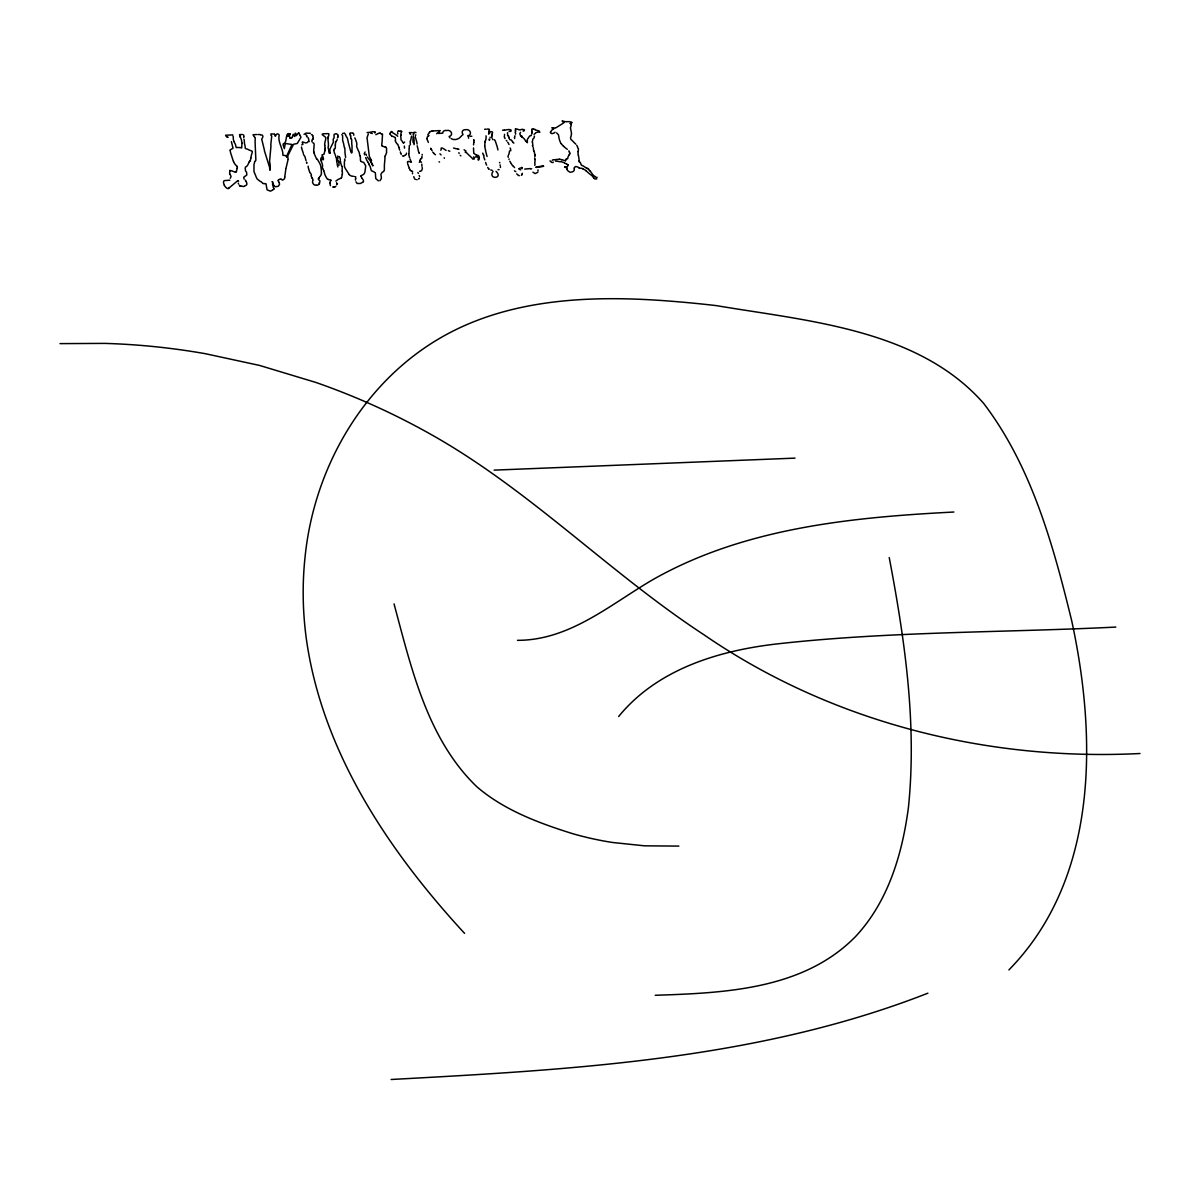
<?xml version="1.0" encoding="UTF-8"?>
<svg xmlns="http://www.w3.org/2000/svg" width="1200" height="1200" viewBox="0 0 1200 1200"><rect width="100%" height="100%" fill="white"/><g stroke="black" fill="none" stroke-linecap="round" stroke-linejoin="round"><path stroke-width="1.5" d="M238.29 183.135L238.53 183.93M413.385 134.1L413.415 133.56A2.88 2.505 28.2 0 0 413.295 133.02L413.1 132.585M296.355 135.555L296.25 134.715M531.855 130.095L532.08 128.835A3.405 2.97 28.2 0 0 532.665 129.015L533.115 129.06M273.165 183.6L273.315 184.485M533.67 150.945L533.34 147.795M319.275 178.11L319.275 177.93A3.255 2.835 28.2 0 1 319.38 177.165M242.055 143.28L241.8 145.395A6.405 5.565 28.2 0 0 241.755 146.25L241.77 147.795A4.185 3.63 28.2 0 0 241.095 147.66M557.445 133.815L556.59 132.87M384.375 170.025L384.375 165.81A3.45 3 28.2 0 1 384.39 165.12A6.405 5.565 28.2 0 0 384.45 164.415L385.05 157.755M372.885 165.705L370.68 160.77L371.49 160.44M508.635 136.08L507.45 135.585M522.3 173.325L522.3 173.295A2.07 1.8 28.2 0 1 522.24 173.79M473.925 140.22L473.925 140.16A3.57 3.105 28.2 0 1 473.895 140.715A2.475 2.145 28.2 0 0 473.865 141.18L473.895 141.42A4.17 3.63 28.2 0 1 473.91 142.215M363.45 181.515L363.435 180.255M508.59 154.83L508.8 154.23A5.175 4.5 28.2 0 0 509.19 152.91L509.565 150.885M370.815 132.255L367.065 132.585M236.58 171.525L236.55 171.24A1.995 1.725 28.2 0 1 236.535 170.37A2.76 2.4 28.2 0 0 236.88 169.83L236.955 169.215A3.705 3.225 28.2 0 1 237.075 168.495M355.965 181.83L357.15 183.465L360.24 183.495A6.81 5.925 28.2 0 0 361.08 183.12L363.375 181.89M535.005 159.465L535.005 160.83A8.895 7.74 28.2 0 1 534.93 161.79L534.84 162.3A3.87 3.36 28.2 0 0 534.885 163.65A2.37 2.055 28.2 0 1 534.96 164.73L534.735 165.36M340.605 162.15L340.425 161.205M409.065 149.235A17.355 15.09 28.2 0 1 409.095 149.955L409.02 152.355A16.155 14.055 28.2 0 1 408.96 153.135L408.885 153.675M354.81 137.88L355.05 138.405A4.485 3.9 28.2 0 1 355.47 139.275L355.905 140.565A27.24 23.685 28.2 0 0 356.115 141.15L356.25 141.51A9.15 7.95 28.2 0 1 356.835 144.735L356.595 146.175A5.445 4.74 28.2 0 0 356.685 146.805L358.305 150.57A10.275 8.94 28.2 0 1 359.505 153.72L359.715 155.595M421.815 164.13L421.815 164.16A5.55 4.83 28.2 0 0 421.845 164.91L421.86 165.06A5.505 4.785 28.2 0 1 421.905 165.705A1.725 1.5 28.2 0 0 421.92 166.245M288.03 158.955L287.775 155.865L293.565 144.225A12.42 10.8 28.2 0 1 294.06 144.12A15.705 13.65 28.2 0 1 294.69 144.015A6.825 5.94 28.2 0 0 295.2 143.925L296.715 143.595A8.7 7.575 28.2 0 0 297.345 143.385L300.975 137.25L300.045 135.33M571.005 124.875L571.035 125.415A2.97 2.58 28.2 0 1 571.02 126.18L570.825 126.57A5.415 4.71 28.2 0 0 570.405 127.98M579.045 160.95L579.03 161.115A8.04 6.99 28.2 0 0 579.015 161.64L579.99 162.345M284.82 176.82L284.94 175.47A26.985 23.46 28.2 0 1 285.135 174.315L285.825 169.02M285.81 168.54L285.915 168.255A22.17 19.275 28.2 0 1 286.14 167.73L288.03 159.69M485.865 139.95L486.105 137.115A4.185 3.645 28.2 0 0 486.06 136.02L485.985 135.825M409.305 145.545L409.29 146.76A13.59 11.82 28.2 0 1 409.14 148.485M567.675 166.23L568.065 164.94M284.79 177.21L284.775 177.435A3.795 3.3 28.2 0 1 284.655 178.125A2.61 2.28 28.2 0 1 284.43 178.605L284.28 178.845A3.555 3.09 28.2 0 1 283.98 179.265L282.66 180.075A2.505 2.175 28.2 0 1 282.06 179.88L280.965 178.8A7.62 6.63 28.2 0 1 280.035 179.205A10.86 9.45 28.2 0 1 279.6 179.355L279.45 179.4M537.75 172.32L535.11 173.595L532.935 172.185M313.635 151.65L314.13 144.63A6.285 5.46 28.2 0 0 314.1 143.985M385.5 147.375L381.975 145.86M395.445 140.37L395.46 139.365A2.1 1.83 28.2 0 0 395.49 138.87L395.46 138.795A3.975 3.465 28.2 0 1 395.31 138.24L395.325 138.24M344.595 160.5L344.64 160.635A1.71 1.5 28.2 0 1 344.595 161.1A4.92 4.275 28.2 0 0 344.37 162.165A10.245 8.91 28.2 0 0 344.4 162.75L344.4 162.9A8.625 7.5 28.2 0 1 344.385 163.665L344.415 166.275A7.77 6.765 28.2 0 0 345.36 168.555L349.23 174.555M413.25 135.21L413.46 134.46M488.835 132.165L488.805 132.48A4.23 3.675 28.2 0 1 488.745 132.975L488.73 132.975M381.39 177.645L380.94 174.54A1.665 1.455 28.2 0 1 381.135 173.88L382.32 172.14M508.62 136.395L508.875 137.835M322.32 167.88L323.265 169.2M336.57 184.86L337.485 183.72M296.205 134.25C293.715 129.75 296.445 141.12 293.22 134.265M485.07 141.87L484.89 143.565A15.03 13.065 28.2 0 0 484.83 145.92M289.05 133.74L288.21 134.535A3.69 3.21 28.2 0 1 288.03 134.955L287.835 135.765A12.06 10.485 28.2 0 0 287.865 136.41L288.375 136.2A3.24 2.82 28.2 0 1 288.525 135.81L288.885 134.415M597.045 177.225L597.03 177.3A5.595 4.86 28.2 0 1 596.58 178.035L596.58 178.05M542.055 166.155L535.89 167.085M520.35 135.06L520.545 135.855M413.205 136.5L413.07 137.925A46.08 40.065 28.2 0 0 412.95 139.695L412.95 140.7A9.225 8.01 28.2 0 0 412.995 141.345L413.1 142.56M510.795 150.735L510.6 149.775M381.87 145.695L381.795 143.985A3.945 3.435 28.2 0 1 382.02 142.98L382.515 134.145M335.715 142.29L335.805 141.555M250.86 158.07L251.085 156.6A22.8 19.815 28.2 0 1 251.655 154.23L251.895 153.465A13.275 11.55 28.2 0 0 252.3 151.8L252.27 151.35A2.235 1.95 28.2 0 0 251.805 151.05L251.655 150.975A12.585 10.95 28.2 0 0 250.905 150.66L250.02 150.345A8.535 7.425 28.2 0 1 248.88 149.88L247.98 149.415A11.415 9.93 28.2 0 0 245.955 148.71L245.43 148.545M274.155 188.595L273.45 187.875M421.98 156.345L421.905 156.855A8.94 7.77 28.2 0 1 421.68 157.965M246.705 182.745L246.075 181.38M340.245 160.32L340.245 160.245A4.86 4.23 28.2 0 0 339.375 156.87M321.87 158.505L321.975 158.985A3.795 3.3 28.2 0 0 322.215 159.675M415.725 134.835L415.71 134.94A3.405 2.955 28.2 0 1 415.5 135.675A1.665 1.44 28.2 0 0 415.275 136.23M578.16 151.545L578.25 150.96A22.905 19.905 28.2 0 0 578.37 150.06L578.385 149.835A6.015 5.235 28.2 0 0 578.28 148.35L578.28 148.35M277.995 180.615L278.265 180.24A5.685 4.935 28.2 0 1 278.505 179.91L279.12 179.475M411.555 136.14L410.97 138.99A69.555 60.48 28.2 0 1 410.61 140.475L410.445 141.12M419.73 161.055L419.73 161.025A2.385 2.07 28.2 0 1 419.865 160.59M574.26 168.675L574.275 168.63A3.105 2.7 28.2 0 0 574.23 168.045L574.335 167.625M325.11 148.11L325.035 147.255A10.74 9.345 28.2 0 1 324.78 145.41M404.445 148.125L404.46 148.065A4.125 3.585 28.2 0 0 404.43 146.895L404.295 146.055M293.04 135.135L291.87 137.745M390.435 132.585L390.315 133.29A2.955 2.565 28.2 0 1 390.105 133.68L390.045 133.8M342.285 174.33L341.88 176.22A3.645 3.18 28.2 0 1 341.415 177.96M322.5 167.1L322.56 165.435A31.785 27.63 28.2 0 1 322.395 164.655L321.705 162.21A3.96 3.45 28.2 0 1 321.45 161.565L321.435 161.49M325.005 148.395L325.02 149.73M401.07 135.075L400.965 135.465A9.6 8.34 28.2 0 0 400.8 136.035L400.77 136.17M254.58 161.73L254.865 161.325A5.34 4.65 28.2 0 1 255.465 160.965L255.84 160.32A22.785 19.815 28.2 0 1 255.825 159.435L255.075 141.81A4.59 3.99 28.2 0 1 255.135 141.105L255.24 137.79A5.925 5.145 28.2 0 0 254.805 137.295L254.52 137.01M312.96 138.705L313.08 138.135A3 2.61 28.2 0 0 313.155 137.34M375.33 172.665L375.765 178.605L378.495 180.885M384.135 170.655L383.325 171.855M335.55 142.545L335.43 144.135A8.07 7.02 28.2 0 0 335.415 144.945L335.415 145.2M324.855 150.78L324.825 150.9A26.625 23.145 28.2 0 0 324.315 153.15L324.075 154.125A9.345 8.13 28.2 0 1 323.145 154.5L322.395 154.845M489.015 131.13L488.955 131.355A4.065 3.54 28.2 0 0 488.85 131.85M389.895 134.085L391.5 135.81M493.065 171.285C487.5 179.82 503.82 178.86 496.035 171.345M473.865 142.2L473.85 142.245A4.14 3.6 28.2 0 0 473.76 142.71L473.7 143.19A6.96 6.045 28.2 0 0 473.655 143.835L473.655 143.955A3.09 2.685 28.2 0 1 473.595 144.63L473.46 144.87M370.71 132.435L370.935 133.095M355.575 178.815L355.665 178.59A15.24 13.245 28.2 0 0 355.845 178.08M407.655 161.655L407.46 162.945M531.21 135.03L531.18 135.105A6.33 5.505 28.2 0 0 531.105 135.615M534.78 133.905L534.015 134.22M325.755 138.375L325.71 138.48A2.325 2.025 28.2 0 0 325.695 138.915A5.88 5.115 28.2 0 1 325.44 140.37L325.38 140.595A18.045 15.69 28.2 0 0 324.705 145.395M385.485 146.67L386.01 147.27A6.84 5.94 28.2 0 1 386.22 147.705L386.67 148.8A2.805 2.43 28.2 0 1 386.58 149.37L386.475 151.245A34.59 30.075 28.2 0 1 386.7 152.205L385.47 155.58M384.72 156.84L385.2 155.715M395.31 140.715L395.655 141.9A2.025 1.755 28.2 0 1 396.435 143.025L397.065 143.985M478.515 158.85L478.395 159.03A4.695 4.08 28.2 0 1 478.005 159.315C478.365 162.69 481.5 154.845 476.49 155.1M337.425 137.97L337.905 137.16M532.605 143.805L532.65 142.785A1.935 1.68 28.2 0 1 532.35 142.065M335.805 186.465L335.145 186.84M412.515 172.95L412.485 173.76M419.175 178.32L419.205 178.26A3.27 2.85 28.2 0 1 418.755 179.01L418.725 178.995M522.39 167.82L522.15 168.285A3.54 3.075 28.2 0 0 521.97 168.72M564.03 122.475L563.73 122.76A32.25 28.035 28.2 0 1 562.335 123.765L556.05 127.725M553.26 162.075L553.245 162.105A1.95 1.695 28.2 0 1 552.795 162.645L552.765 162.615M515.4 131.835L515.43 131.805A2.505 2.175 28.2 0 0 515.7 130.965L515.505 130.755M515.385 128.895L515.415 129.525A1.605 1.395 28.2 0 0 515.535 130.74M427.845 134.73L428.985 133.245A5.4 4.695 28.2 0 0 429.375 132.675L429.495 132.42M514.98 135.765L514.965 135.78A1.875 1.635 28.2 0 0 514.89 136.89M330.075 181.92L330.21 182.82M522.015 174.525L522.045 174.495A1.62 1.41 28.2 0 1 521.34 175.245M482.97 153.645L482.985 153.6A2.94 2.565 28.2 0 1 482.7 153.135M531.915 132.945L531.885 133.92M249.285 161.82L248.31 163.83A31.815 27.66 28.2 0 1 247.785 164.91L247.125 165.93A2.955 2.565 28.2 0 1 246.555 166.41L246.18 166.635A5.49 4.785 28.2 0 1 245.595 166.92L245.13 168.21A1.95 1.695 28.2 0 1 245.325 168.765L245.4 169.995A3 2.61 28.2 0 0 245.985 171.555A1.59 1.38 28.2 0 1 246.405 171.93L246.48 172.23M469.905 136.485L470.835 136.185A2.04 1.77 28.2 0 0 471.825 136.2M404.61 142.065L403.74 142.965M274.035 189.045L273.27 189.525M489.225 130.605L489.285 129.63M333.555 138.63L333.3 139.08A2.37 2.07 28.2 0 0 333.15 139.605L333.21 140.715A10.89 9.465 28.2 0 0 333.345 141.225L333.465 141.885A2.175 1.89 28.2 0 1 333.18 142.605L330.6 147.69A14.685 12.78 28.2 0 0 330.42 148.065L330 149.175A3.765 3.27 28.2 0 0 329.865 149.955A9.3 8.085 28.2 0 0 329.88 150.615L329.955 151.65A4.515 3.915 28.2 0 0 330.165 152.535L330.075 153.12M318.165 178.875L318.645 178.17A3.45 3 28.2 0 0 319.14 178.335M552.225 160.305L552.54 160.02A3.615 3.135 28.2 0 1 553.665 159.75L553.8 159.75M404.31 155.52L405.285 155.205A1.665 1.44 28.2 0 0 405.72 154.815L405.87 154.635M413.79 132.525L413.655 133.485A2.07 1.8 28.2 0 1 413.685 134.175M527.415 142.5L527.28 139.875A2.265 1.965 28.2 0 1 527.43 139.32L529.38 136.38A2.88 2.505 28.2 0 1 530.175 135.735L530.715 135.675M476.19 155.085L473.73 153.18M571.86 122.715L571.59 122.925A8.4 7.305 28.2 0 1 571.005 123.12L570.825 123.18A1.68 1.47 28.2 0 0 570.15 123.39M475.44 156.915L476.61 156.675M569.115 154.815L569.28 154.545A2.43 2.115 28.2 0 1 569.46 154.125L569.61 153.99M440.82 150.255L441.21 149.28A4.62 4.02 28.2 0 0 441.135 148.665L441.195 148.005M492.24 133.815L492.255 133.8A2.73 2.37 28.2 0 0 491.88 135.21L491.895 135.285M249.99 160.92L249.81 161.13A6.96 6.045 28.2 0 0 249.27 161.82M1008.885 969.93C1098.375 878.52 1097.055 738.015 1071.735 620.91C1053.24 545.145 1031.685 466.65 983.805 403.575C918.6 329.1 807.885 321.09 716.355 305.625A1129.635 982.215 28.2 0 0 671.52 301.245C590.73 294.81 503.73 297.9 433.11 342.315C359.64 388.44 313.74 471.21 305.1 556.665A411.3 357.615 28.2 0 0 306.3 638.61C322.125 751.95 388.575 850.875 464.58 933.375M336.855 157.59L337.98 158.49M296.475 135.465L296.94 134.64M534.63 155.34L534.6 155.37A2.46 2.13 28.2 0 1 534.945 156.825M618.66 716.505C656.97 669.465 717.945 650.79 776.085 644.025C888.87 631.29 1002.615 632.7 1115.85 627.075M229.875 170.505L229.635 172.935A3.39 2.955 28.2 0 1 229.71 173.475A1.845 1.605 28.2 0 0 229.89 174.315M515.49 134.175L515.655 133.875A3.99 3.465 28.2 0 0 515.385 132.78A1.95 1.695 28.2 0 1 515.205 132.165M334.665 186.99L333.84 187.2M535.395 133.185L535.455 133.125A2.115 1.845 28.2 0 1 535.875 132.69L536.175 132.57A3.06 2.655 28.2 0 0 536.85 132.39L536.94 132.33M237.735 180.675L229.005 188.01M341.16 177.975L339.93 178.65A22.755 19.785 28.2 0 1 338.535 179.28A3.405 2.97 28.2 0 0 337.86 179.61L335.88 181.11M487.065 156.48L486.045 152.685A18.285 15.9 28.2 0 1 485.85 151.95L484.71 146.145M553.665 129.075L553.635 129.105A1.785 1.545 28.2 0 1 553.215 129.33L553.215 129.33M564.675 166.98L567 166.8M334.425 148.845L334.275 148.965A3.585 3.12 28.2 0 0 333.9 149.295L333.78 150.33M474.135 159.15L472.95 158.925M297.24 134.385L298.56 132.84M554.505 128.1L555.345 127.965M244.56 186.18L244.95 185.91A4.86 4.215 28.2 0 1 245.49 185.61L245.565 185.565A5.43 4.725 28.2 0 0 246.36 185.115L246.435 185.025A1.71 1.485 28.2 0 0 246.855 184.275A2.265 1.965 28.2 0 0 246.78 183.75A5.25 4.575 28.2 0 1 246.675 183.255L246.675 183.255M421.14 158.79L421.44 158.46A5.715 4.965 28.2 0 0 421.665 157.965M236.325 171.855L236.1 172.005A3.99 3.465 28.2 0 0 235.74 172.275M228.75 188.19L228.795 188.16A1.965 1.71 28.2 0 1 228.27 188.43M360.81 175.92L360.99 175.8A11.115 9.66 28.2 0 1 361.545 175.455L363.33 174.555A5.1 4.44 28.2 0 0 364.845 172.14L364.98 171.69A26.13 22.725 28.2 0 0 365.085 170.985L365.655 166.395A4.965 4.32 28.2 0 1 365.73 165.885L363.765 162.51A2.025 1.755 28.2 0 0 363.285 162.285L363 162.21A8.46 7.365 28.2 0 0 362.55 162.12L361.035 161.505M272.745 190.02L270.405 191.16L267.255 189.93A3.66 3.18 28.2 0 1 267 189.51L266.025 183.825L264.99 183.57M563.595 122.31L562.08 120.99L564.045 121.365M524.04 130.92L523.155 131.13M230.205 149.94L230.37 149.85A9.675 8.415 28.2 0 0 230.79 149.58L231.015 149.415A11.385 9.9 28.2 0 1 232.155 148.755L232.845 148.425M350.595 135.99L350.94 138.705M307.41 142.38L306.975 142.62A3.405 2.97 28.2 0 1 305.175 142.86L305.145 142.83M244.245 186.405L243.585 186.48A6.6 5.745 28.2 0 0 243.15 186.495L242.055 186.15M322.395 156.78L322.14 156.855A7.2 6.27 28.2 0 0 321.435 157.425L320.79 159.105M380.31 133.035L379.38 133.275M553.245 128.88L551.835 127.755L553.575 127.755M241.23 186L240.09 185.94M549.93 160.95L550.68 161.22M258.075 134.535L260.235 134.52M520.695 169.905L520.485 169.815A5.535 4.815 28.2 0 1 518.895 168.96M233.94 141.54L233.91 141.555A8.7 7.575 28.2 0 0 234.615 142.95L234.945 143.49A5.625 4.89 28.2 0 1 235.5 144.6L236.16 147.51L239.265 147.525A17.67 15.375 28.2 0 1 240.705 147.6L241.095 147.645M316.71 159.225L314.685 154.785A9.285 8.07 28.2 0 1 314.235 153.21L314.25 153.09M401.19 132.225L401.925 131.55L401.1 131.13M515.835 171.645L514.425 170.835M927.9 993.18C757.605 1059.915 571.815 1069.635 391.125 1079.49M379.935 180.735L381.45 178.35M574.53 167.55L575.355 166.575A3.24 2.82 28.2 0 1 576.165 166.62L577.035 166.755A4.305 3.75 28.2 0 1 578.235 167.325L578.67 167.58A9.855 8.58 28.2 0 0 579.135 167.85M509.115 131.385L509.55 131.37A5.895 5.115 28.2 0 0 510.63 131.37L511.125 130.935M539.835 132.315L539.085 130.935L535.2 129.915M244.455 141.975L244.35 142.005A8.04 6.99 28.2 0 0 244.44 143.265L245.01 145.8A23.64 20.565 28.2 0 1 245.265 147.975M492.435 133.395L492.54 132.06L491.07 131.655A5.265 4.575 28.2 0 0 490.455 131.595L490.32 131.58M543.6 166.26L543.63 166.245A10.725 9.33 28.2 0 1 543.06 166.365L542.235 166.515M566.415 159.12L566.85 159A2.145 1.875 28.2 0 0 567.765 158.64L567.75 158.115A6.345 5.52 28.2 0 1 567.96 157.185A14.13 12.285 28.2 0 1 568.56 155.88L568.695 155.61A5.715 4.965 28.2 0 0 568.89 155.22M239.595 134.625L242.49 134.49M502.515 130.23L504.015 130.065M329.79 183.15L330.465 185.655M378.435 133.305L378.615 133.29A3.87 3.375 28.2 0 1 379.05 133.275M229.98 170.46L232.32 171.015A6.855 5.97 28.2 0 0 233.175 171.39L233.28 171.435M499.095 169.62L498.015 169.71M520.185 168.165L520.02 168.21A2.25 1.95 28.2 0 0 519.15 168.555M484.62 129.27L484.8 129.225A2.7 2.355 28.2 0 1 485.67 129.225L486.09 129.3M225.6 135.195L230.46 135.03M542.085 166.575L536.19 167.445M264.705 183.645L263.13 183.585M524.685 169.11L530.325 168.57M382.035 134.205L380.37 133.38M542.19 166.245L543.435 166.095M301.755 144.855L302.94 144.345L302.31 142.53M408.15 161.4L410.475 161.895A4.425 3.855 28.2 0 0 411.39 162.21L411.225 161.835M554.34 159.72L558.57 159.33A13.17 11.46 28.2 0 1 559.14 159.3L559.365 159.285M551.85 162.27L551.895 162.255A1.56 1.365 28.2 0 1 551.13 162.315M517.485 640.335C569.82 640.365 610.395 604.335 653.13 579.48C744.195 527.85 851.295 517.335 953.88 512.025M596.745 178.935L595.53 178.92A2.175 1.89 28.2 0 1 594.75 178.845M417.15 179.715L416.715 179.64M420.765 158.865L420.435 159.15A14.355 12.48 28.2 0 1 419.895 160.605M231.42 134.94L232.725 134.88M432.705 130.935L439.725 130.62A3.105 2.7 28.2 0 1 440.28 130.635M291.825 137.79L290.085 138.24M270.9 133.92L274.38 134.055M398.565 131.22L400.23 131.16A10.335 8.985 28.2 0 0 400.86 131.13M419.595 171.36L419.655 171.345A2.55 2.22 28.2 0 0 420.225 171.285M398.88 131.205L397.755 131.25M460.86 155.85L460.185 155.34M371.94 131.685L375 131.85M328.305 133.605L323.715 133.785A13.32 11.58 28.2 0 0 323.01 133.83L322.26 134.19A2.73 2.37 28.2 0 0 322.305 134.745L324.015 136.005A1.92 1.68 28.2 0 0 324.945 136.77L325.8 137.52M409.305 132.585L411.795 132.6M414.015 132.39L415.455 132.33A2.595 2.25 28.2 0 1 415.995 132.63M494.13 470.13L795.015 458.13M655.245 995.28C724.92 993 803.745 989.595 855.675 936.42C888.315 901.38 902.28 853.965 908.43 807.48C917.01 723.735 904.815 639.735 889.23 557.55M342.585 133.365L344.415 133.29M350.445 133.05L352.545 132.975M229.815 180.21L224.325 180.6A2.85 2.475 28.2 0 0 223.485 182.355L223.575 182.775A12.06 10.485 28.2 0 0 224.37 185.235M231.375 141.585L232.92 147.795M458.94 149.265L458.895 149.265A2.22 1.935 28.2 0 1 458.19 149.115L458.07 149.085M238.635 181.17L237.96 180.765M678.84 846.09L644.64 845.835L612.615 842.49A292.38 254.22 28.2 0 1 572.865 833.745C538.89 823.11 504.255 810.285 476.895 786.81C427.185 738.99 411.36 668.085 394.035 603.9M60 343.62L104.805 343.395A650.76 565.845 28.2 0 1 205.275 353.685L259.62 365.445L315.825 382.425A617.97 537.315 28.2 0 1 431.25 434.58C530.115 490.185 609.6 573.03 704.175 634.92C831.06 722.16 986.85 761.325 1140 753.51M378.21 133.59L375.81 134.67M308.085 141.51L308.175 141.51A1.845 1.605 28.2 0 1 308.64 141.54M519.3 175.665L519.27 175.665A1.59 1.38 28.2 0 1 518.25 175.29L518.265 175.2A3.615 3.15 28.2 0 0 517.5 174.57A2.67 2.325 28.2 0 1 516.735 173.865L516.735 173.82M304.14 142.335L304.005 142.335A2.805 2.43 28.2 0 1 303.045 142.2A2.385 2.07 28.2 0 0 302.355 141.945M504.42 130.035L505.8 130.11A2.04 1.77 28.2 0 1 506.415 129.78A10.02 8.7 28.2 0 1 507.315 129.675L508.11 129.585A6.21 5.4 28.2 0 1 511.005 129.945M290.265 134.1L289.305 134.025M420.645 161.7L421.53 162.18M555.525 161.13L556.365 161.175A14.7 12.78 28.2 0 1 558.165 161.4L559.125 161.595A4.71 4.095 28.2 0 0 560.595 161.715A2.28 1.98 28.2 0 1 561.735 161.85A5.835 5.07 28.2 0 0 562.425 162.105L563.28 162.36A6.84 5.955 28.2 0 1 564.15 162.675L564.36 162.765M374.43 172.125L371.295 170.625L370.395 167.505A7.605 6.6 28.2 0 1 370.29 166.875L370.005 166.29A5.34 4.65 28.2 0 0 369.705 165.735A2.805 2.445 28.2 0 1 369.45 165.225L369.375 165M278.355 180.93L278.925 182.175M428.46 135.69L428.985 135.615A3.825 3.33 28.2 0 0 427.845 136.47A2.97 2.58 28.2 0 0 427.035 138.69M420.795 171.21L421.755 170.37A7.05 6.135 28.2 0 1 421.98 169.665L422.1 169.395A3.795 3.3 28.2 0 0 422.31 168.435A2.79 2.43 28.2 0 0 422.19 167.565L422.145 167.49M310.38 133.26L307.965 133.2A9.825 8.535 28.2 0 1 307.425 133.17L307.02 133.125A5.475 4.755 28.2 0 0 306.075 133.125L304.035 134.31M570.495 172.305L570.255 172.26A4.77 4.14 28.2 0 1 568.995 171.585L568.695 171.375A4.335 3.765 28.2 0 1 566.865 169.335M488.64 168.75L488.235 168.465A2.1 1.83 28.2 0 0 487.935 167.715L487.68 167.46M226.98 136.89L226.02 136.305M316.365 185.25L315.555 185.055M533.49 129.105L534.15 129.21A1.56 1.365 28.2 0 1 535.14 129.495M371.31 133.155L372.27 133.59M581.595 168.345L580.92 168.27A5.775 5.025 28.2 0 1 579.105 167.97M353.46 176.235L352.17 176.205A1.92 1.665 28.2 0 1 351.66 176.115L350.88 175.77A6.36 5.535 28.2 0 1 349.185 174.585M564.81 167.205L567.135 167.955L567.18 169.245M518.085 129.3L517.74 129.24A7.26 6.3 28.2 0 1 517.155 129.15L516.045 128.88M337.485 156.12L338.61 156.63A5.415 4.71 28.2 0 1 339.12 156.9L339.21 156.975M306.555 136.725L306.99 136.575A2.07 1.8 28.2 0 0 306.81 136.065L306.75 136.035M328.635 133.62L328.89 133.995A9.975 8.67 28.2 0 1 328.665 135.585A2.01 1.74 28.2 0 0 328.605 136.065L328.185 136.95M490.71 169.95L492.15 170.34M565.44 160.815L565.335 160.77A5.79 5.04 28.2 0 0 564.66 160.545L561.525 159.66M344.55 133.32L345.57 134.655A3.285 2.865 28.2 0 0 345.84 135.57M333.63 187.065L332.64 187.02M328.5 179.52L329.79 179.79A7.725 6.705 28.2 0 1 330.69 180.03L330.93 180.09M449.82 151.245L449.685 151.2A4.125 3.585 28.2 0 1 449.025 150.945L448.875 150.87A5.955 5.19 28.2 0 0 448.365 150.645M564.15 121.56L566.07 121.725A7.68 6.675 28.2 0 1 567.165 121.65A6.315 5.49 28.2 0 0 567.615 121.68L568.14 121.665A7.23 6.285 28.2 0 1 571.83 122.34M401.7 140.52L402.615 141.975M298.92 132.885L299.76 135.075M409.83 133.785L409.89 133.8A1.89 1.65 28.2 0 1 410.655 134.25L410.7 134.34M442.26 148.005L443.25 148.545A2.25 1.95 28.2 0 1 444.18 149.115L444.3 149.22A2.925 2.55 28.2 0 0 444.93 149.67L445.215 149.82A2.625 2.28 28.2 0 1 445.785 150.18L446.04 150.45M318.555 179.775L319.305 180.18M233.76 171.615L234.54 171.93A4.335 3.765 28.2 0 1 235.275 172.305L235.32 172.35M368.325 133.98L366.96 137.94A16.455 14.31 28.2 0 1 367.185 138.975L369.27 155.955A12.975 11.28 28.2 0 0 370.245 158.19L371.475 160.365M399.705 150.105L399.135 148.695A1.725 1.5 28.2 0 0 399.285 147.705L399.135 147.72M411.78 171.165L411.075 170.85A2.07 1.8 28.2 0 1 409.86 169.86M583.2 168.99L585.555 170.28A6.42 5.58 28.2 0 0 586.185 170.91M566.79 164.175L566.865 164.22A7.065 6.15 28.2 0 1 565.98 163.755L565.905 163.68A6.465 5.625 28.2 0 0 564.615 162.99M439.035 161.79L439.065 161.805A1.59 1.38 28.2 0 1 439.515 162.105L439.53 162.135M582.66 168.735L582.795 168.795A6.21 5.4 28.2 0 0 582 168.435M260.52 134.895L262.425 135.12L262.875 136.275A3.975 3.45 28.2 0 1 262.77 137.145L261.66 139.335A6.36 5.52 28.2 0 0 262.065 140.505L264.465 150.36A2.25 1.95 28.2 0 0 264.405 150.75L269.28 166.365A3.12 2.715 28.2 0 1 269.55 167.13L269.925 170.265L270.27 166.185A56.1 48.78 28.2 0 0 270.015 163.71L269.61 161.745A2.955 2.565 28.2 0 1 269.595 161.055L271.005 145.62A1.965 1.71 28.2 0 1 270.795 144.63L271.725 136.125M411.975 171.255L412.215 171.375A3.585 3.12 28.2 0 0 412.68 171.585M488.76 168.78L489.135 169.29M534.255 136.02L534.435 136.635A3.21 2.79 28.2 0 0 534.24 137.145L534.24 137.175A3.27 2.835 28.2 0 1 533.52 138.54L533.34 138.63A2.205 1.92 28.2 0 0 532.725 139.545L532.71 139.995A8.49 7.38 28.2 0 1 532.245 141.75M567.21 164.385L567.255 164.415A2.13 1.845 28.2 0 0 568.095 164.745M512.55 141.57L513.06 142.5M415.41 179.445L415.365 179.415A1.635 1.425 28.2 0 1 414.78 179.055M595.875 177.165L595.74 177.075A1.905 1.65 28.2 0 1 595.02 176.64M245.265 180.09L245.535 180.45A1.62 1.41 28.2 0 0 245.88 181.005M262.815 183.33L261.045 181.635A5.505 4.785 28.2 0 1 260.19 181.38L257.295 179.085A4.77 4.155 28.2 0 1 256.74 178.185L256.035 176.67A16.875 14.67 28.2 0 0 255.705 175.8L254.19 172.095A8.835 7.68 28.2 0 1 253.995 171.465L253.965 164.805A17.01 14.79 28.2 0 1 254.295 163.68L254.58 162.015M336.96 183.57L337.02 183.6A2.52 2.19 28.2 0 1 336.54 182.73M360.03 155.775L360.465 157.125A2.475 2.145 28.2 0 1 360.3 157.695L360.51 159.33A4.875 4.245 28.2 0 0 360.345 159.9L360.675 160.935M532.605 145.845L532.8 146.28A5.19 4.515 28.2 0 1 532.815 146.775M367.62 161.61L366.855 160.335A7.125 6.195 28.2 0 1 366.525 159.585L365.61 157.59M240.18 186L240.255 186.06A3 2.61 28.2 0 1 239.295 185.13L239.295 185.13M451.2 138.6C453.945 140.655 458.955 139.335 460.77 136.665A3.81 3.315 28.2 0 0 461.505 135.84L463.065 134.535A3.405 2.955 28.2 0 1 465.795 129.72A3.405 2.955 28.2 0 1 470.31 132.105A3.405 2.955 28.2 0 1 467.7 135.705A1.635 1.425 28.2 0 1 468.18 136.545L468.165 136.605M272.46 183.855L273.21 186.72A6.675 5.805 28.2 0 0 273.36 187.5M594.3 178.44L594.375 178.485A2.925 2.535 28.2 0 1 593.805 178.065L593.61 177.765M464.085 149.775L465.21 150.555A9.705 8.445 28.2 0 1 465.915 151.095A11.775 10.23 28.2 0 1 465.84 151.515L465.81 151.905M474.615 157.95L474.24 157.695A2.4 2.085 28.2 0 1 473.535 156.915L473.565 156.9M586.59 168.21L586.11 167.88A36.615 31.83 28.2 0 0 585.45 167.43L582.99 165.855A3.705 3.225 28.2 0 0 582.465 165.585A15.33 13.335 28.2 0 0 581.64 165.3L580.92 164.43A5.88 5.1 28.2 0 0 580.725 163.545A3.975 3.45 28.2 0 0 580.305 162.57L580.155 162.375M431.28 149.37L431.31 149.4A1.575 1.365 28.2 0 1 430.815 148.53L430.74 148.2M397.77 144.33L398.43 146.13A6.165 5.355 28.2 0 1 398.895 147.09L398.97 147.315M391.77 136.005L393.69 136.77A2.82 2.46 28.2 0 1 394.335 137.115L395.205 137.505M506.265 140.46L506.37 140.535A3.39 2.955 28.2 0 1 506.895 141M372.795 165.705L370.815 161.685A8.925 7.755 28.2 0 1 370.515 161.22A3.585 3.12 28.2 0 1 370.26 160.74L367.215 157.005M484.845 159.9L484.65 159.615A2.07 1.8 28.2 0 0 484.56 159.12L484.185 158.145A4.41 3.825 28.2 0 1 483.87 156.84L483.84 156.225A5.28 4.59 28.2 0 0 483.675 155.22M256.77 134.55L253.02 134.73L254.235 136.74M507.69 142.35L507.72 142.365A2.745 2.385 28.2 0 1 508.545 143.475L508.65 143.805A4.23 3.675 28.2 0 0 508.935 144.375L509.04 144.54M589.74 170.715L589.845 170.79A4.8 4.17 28.2 0 1 590.505 171.405L592.29 173.955A21.12 18.36 28.2 0 0 592.86 174.81L592.92 174.885M472.605 158.715L471.36 157.395A4.71 4.095 28.2 0 1 470.865 156.93A5.76 5.01 28.2 0 0 470.19 156.27L470.13 156.225A11.835 10.29 28.2 0 1 469.47 155.64L467.475 153.72A23.685 20.595 28.2 0 1 466.965 153.21L466.59 152.7M492.45 138.975L492.465 138.99A1.695 1.485 28.2 0 1 492.945 139.755M244.095 179.13L243.78 177.27A10.035 8.73 28.2 0 1 244.365 176.67A4.485 3.9 28.2 0 1 245.25 176.19L246.84 174.885L246.63 172.68M561.135 143.61L561.06 143.55A1.965 1.71 28.2 0 1 560.55 142.77A6.36 5.52 28.2 0 0 560.31 142.035L560.115 141.615A12.36 10.74 28.2 0 1 559.53 140.025L559.455 139.725M586.185 170.91L588.885 173.28A39.495 34.335 28.2 0 0 590.22 174.36A17.19 14.955 28.2 0 0 591.21 175.08L592.485 176.16A2.415 2.1 28.2 0 0 592.815 176.76A12.225 10.635 28.2 0 0 593.19 177.24L593.385 177.48M575.76 144.15L575.7 144.09A3.75 3.27 28.2 0 0 574.98 143.325L574.875 143.28A5.025 4.365 28.2 0 1 574.29 142.74L573.03 141.36A16.755 14.58 28.2 0 0 571.89 140.31L571.56 140.01A6.645 5.775 28.2 0 1 570.75 139.185L570.555 137.505A11.265 9.795 28.2 0 0 571.32 134.91A4.62 4.02 28.2 0 0 571.41 134.01L571.395 133.77M435.45 154.785L434.1 153.645M570.345 123.63L570.39 123.69A1.71 1.485 28.2 0 1 571.05 124.545M355.8 176.88L355.125 176.685A9.3 8.085 28.2 0 1 354.57 176.61M351.135 138.9L351.33 139.095A1.635 1.425 28.2 0 1 351.78 140.115L351.69 141.015A3.405 2.955 28.2 0 0 351.675 141.465A9.705 8.445 28.2 0 0 351.705 141.915L351.735 142.23A10.08 8.76 28.2 0 1 351.75 143.04L351.75 143.55A7.545 6.57 28.2 0 0 351.78 144.195L351.945 145.425A11.67 10.155 28.2 0 1 352.02 147.765L352.02 150.885A7.035 6.12 28.2 0 1 352.065 151.755A8.1 7.05 28.2 0 1 352.005 152.595L351.405 152.955A18.285 15.9 28.2 0 1 351.195 152.46A12.945 11.25 28.2 0 0 350.82 151.65L348.27 142.335A7.8 6.795 28.2 0 0 348.15 141.33L347.37 138.315A5.25 4.56 28.2 0 0 347.115 137.685L346.905 137.325A1.53 1.335 28.2 0 0 346.485 136.89L346.275 136.38M513.18 166.125L512.865 165.825A7.35 6.39 28.2 0 1 511.755 164.475L511.065 163.395A3.9 3.39 28.2 0 0 510.72 162.93M239.805 135.72L239.52 134.76M353.265 133.23L353.535 133.68A4.38 3.81 28.2 0 1 353.7 134.595L353.73 134.79A5.94 5.175 28.2 0 0 353.79 135.285M563.535 146.265L563.25 145.965A30.03 26.1 28.2 0 1 562.035 144.63L561.42 143.91M514.575 167.565L513.45 166.395M588.435 169.32L588.9 169.86A6.615 5.745 28.2 0 0 589.725 170.73M494.37 139.65L494.415 139.695A6.81 5.925 28.2 0 1 495.6 141.855L496.95 145.995A25.17 21.885 28.2 0 1 497.325 147.36L497.685 148.74A15.735 13.68 28.2 0 1 497.865 149.625L497.91 149.94M317.295 159.18L319.77 163.41A9.135 7.935 28.2 0 1 320.205 164.4A15.63 13.59 28.2 0 1 320.46 165.15L320.595 165.63A16.26 14.13 28.2 0 1 321 167.61L321.24 169.485A17.625 15.315 28.2 0 1 321.315 170.625L321.345 171.96A10.98 9.555 28.2 0 0 321.45 173.355M274.2 185.85L274.95 186.57A2.475 2.16 28.2 0 1 275.4 186.705L277.86 186.405A2.1 1.83 28.2 0 0 278.295 186.195L279.45 184.59A3.225 2.805 28.2 0 0 279.48 183.99A6.54 5.685 28.2 0 0 279.09 182.49M439.965 153.825L440.31 154.215A2.85 2.475 28.2 0 0 441.12 154.905M337.665 160.17L337.395 159.51A2.76 2.4 28.2 0 0 337.29 158.865L336.84 157.74M593.205 175.365L594.945 176.4M509.805 161.265L509.82 161.28A7.785 6.765 28.2 0 1 510.525 162.51M576.705 145.305L576.765 145.38A3.975 3.45 28.2 0 1 577.59 147.15L577.53 147.69M432.135 150.66L431.715 150.12A1.665 1.455 28.2 0 0 431.4 149.34M362.115 178.395L362.25 178.575A1.815 1.575 28.2 0 1 362.73 179.445M271.485 135.84L270.84 135.045M303.42 154.11L303.45 154.245A2.955 2.565 28.2 0 0 303.84 155.025L304.29 155.64A14.205 12.36 28.2 0 1 304.965 156.735L306.015 160.59M519.9 134.205L519.84 134.115A4.35 3.78 28.2 0 1 520.575 132.33M483.165 154.47L483.18 154.485A4.35 3.78 28.2 0 1 483.615 155.22M274.665 134.355C275.655 139.83 275.52 131.505 278.85 134.535A2.775 2.415 28.2 0 1 279.18 135.315C277.725 140.73 281.625 146.73 282.765 152.43A2.025 1.77 28.2 0 0 282.795 153.015L282.945 155.28L285.285 155.55A4.065 3.54 28.2 0 1 285.66 155.835L286.995 157.215M433.875 153.375L433.89 153.405A1.56 1.35 28.2 0 0 433.575 153.015L432.75 152.145M403.35 143.1L402.87 142.305M392.325 132.6L392.94 132.93A2.145 1.875 28.2 0 1 393.45 133.14L394.29 133.755A7.23 6.285 28.2 0 0 394.935 134.175L395.685 134.655A10.005 8.7 28.2 0 0 396.315 135.03L397.725 136.275M465.195 152.01L465.27 152.145A1.605 1.395 28.2 0 1 465.51 152.55M312.15 178.035L312.36 178.365A4.65 4.05 28.2 0 1 312.675 178.95L312.96 179.685M486.66 165.105L486.63 165.075A4.59 3.99 28.2 0 1 486.18 164.07A8.04 6.99 28.2 0 1 485.67 162.405M510.06 148.02L510.255 148.32A2.91 2.535 28.2 0 1 510.63 149.175M306.93 163.155L306.96 163.2A3.96 3.435 28.2 0 1 306.63 162.585L306.465 162.12M538.08 171.06L537.93 169.905M400.65 153.255L400.395 151.92M290.37 134.145L289.35 135.645L289.98 137.955M243.555 134.94L243.57 134.97A1.935 1.68 28.2 0 1 243.795 135.51L243.81 135.645A1.95 1.695 28.2 0 1 243.84 136.32M574.245 168.93L574.395 169.245A3.555 3.09 28.2 0 1 571.485 172.005M400.86 137.1L400.89 137.94A3.165 2.745 28.2 0 1 400.98 138.555L400.95 139.245A6.255 5.43 28.2 0 0 400.965 139.965M360.99 176.25L361.155 176.535A5.505 4.785 28.2 0 1 361.485 177.21L361.56 177.42A4.455 3.87 28.2 0 0 361.8 177.96M401.22 154.305L401.145 154.17A8.16 7.095 28.2 0 1 400.77 153.495L400.725 153.405M525.825 140.895L525.9 141A3.915 3.405 28.2 0 0 527.34 142.605M418.44 173.4L417.87 172.56M350.31 135.045L350.475 135.33A2.88 2.505 28.2 0 1 350.715 135.93M534.6 158.19L534.72 158.4A2.97 2.58 28.2 0 1 535.065 159.465M306.675 135.795L306.6 135.645A1.695 1.485 28.2 0 0 305.685 134.61M369.3 164.88L369.24 164.715A2.775 2.415 28.2 0 0 368.835 163.86M273.075 183.21L272.805 182.025M409.32 168.36L409.425 168.555A8.22 7.14 28.2 0 1 409.74 169.32L409.8 169.485M409.23 168.18L409.185 168.075A8.805 7.665 28.2 0 1 408.72 166.725L408.555 166.125A13.11 11.4 28.2 0 0 408.435 165.72M410.97 161.37L410.895 161.22A15.105 13.125 28.2 0 1 410.445 160.095L410.085 159.045M409.635 157.65L409.665 157.71A5.175 4.5 28.2 0 1 409.215 156.495L409.215 156.27A4.095 3.57 28.2 0 0 409.08 155.775L409.035 155.61A3.975 3.465 28.2 0 1 408.84 154.755A5.49 4.785 28.2 0 1 408.84 154.155M334.545 153.18L334.56 153.225A8.775 7.62 28.2 0 1 334.8 153.825L334.875 154.005M337.875 160.545L337.905 160.605A2.49 2.16 28.2 0 0 338.46 161.25L338.73 161.535A1.71 1.485 28.2 0 1 338.895 162.165M418.995 152.625L418.77 152.115A7.215 6.27 28.2 0 1 418.38 150.99L417.69 147.78A10.935 9.51 28.2 0 0 417.51 147.135L417.42 146.865A4.125 3.585 28.2 0 1 417.255 146.13L417.225 145.77M224.34 185.235L224.505 185.61A7.77 6.75 28.2 0 0 226.14 187.605A2.61 2.265 28.2 0 0 228.3 188.625M342.195 167.145L342.15 169.845A3.42 2.97 28.2 0 0 342.135 170.355L342.285 171.225M230.265 178.275L231 176.655A3.945 3.435 28.2 0 0 230.565 175.32L230.52 175.215A8.55 7.44 28.2 0 0 229.965 174.285M407.715 163.86L408.315 165.345M419.16 175.56L419.355 175.875A1.62 1.41 28.2 0 1 419.655 176.64M419.085 152.805L419.1 152.85A4.515 3.93 28.2 0 1 419.295 153.45M337.74 134.985L337.89 135.48A5.955 5.175 28.2 0 1 338.04 136.8M400.935 133.215L401.13 134.31A7.05 6.135 28.2 0 1 401.115 134.835M365.76 154.02L365.925 154.2A1.575 1.365 28.2 0 1 366.39 155.265L366.36 155.37M312.57 135.585L312.945 136.65M233.985 141.36L233.895 141.165A7.905 6.87 28.2 0 1 233.295 137.79L233.25 137.655A3.42 2.97 28.2 0 0 233.1 136.245L232.965 136.08M567.3 149.355L565.695 148.08A20.685 17.985 28.2 0 1 563.52 146.28M312.12 141.915L311.835 141.165A10.92 9.495 28.2 0 1 312.27 139.455M233.46 161.535L233.37 161.295A28.11 24.435 28.2 0 1 232.95 160.05L231.045 154.155A35.835 31.155 28.2 0 1 230.43 151.95L230.31 151.5A3 2.595 28.2 0 0 230.055 150.345M309.78 172.29L309.81 172.35A4.11 3.57 28.2 0 0 310.485 173.34L311.1 174A1.815 1.575 28.2 0 1 311.28 174.615L311.385 175.845M323.25 169.65L323.745 170.595M308.475 138.645L308.325 138.255A3.03 2.64 28.2 0 0 307.965 137.475M308.7 168.945L309.165 170.52A7.785 6.78 28.2 0 0 309.585 171.78M321.315 161.115L321.33 161.145A3.045 2.655 28.2 0 0 321.15 160.71L321.06 160.575A2.295 1.995 28.2 0 1 320.7 159.525M428.37 142.38L427.425 140.145A7.275 6.33 28.2 0 1 427.005 138.705M478.65 158.475L478.485 158.1A4.41 3.825 28.2 0 0 476.655 156.57M368.775 163.605L367.725 161.805M514.665 138.54L514.425 137.505M415.395 137.265L416.535 141.12A14.115 12.27 28.2 0 1 416.7 141.735L417.045 143.445A8.01 6.96 28.2 0 1 417.12 144.045M344.52 147.69L344.295 147A11.1 9.645 28.2 0 1 343.92 145.485L343.845 144.825A14.76 12.825 28.2 0 0 343.41 142.92L343.125 141.96A8.25 7.17 28.2 0 1 342.615 139.365M323.25 159.795L323.535 158.835A5.61 4.875 28.2 0 1 323.355 158.385L323.22 157.875A8.28 7.2 28.2 0 0 322.455 155.88A1.755 1.53 28.2 0 1 322.125 154.935M509.28 138.135L509.34 138.45A3.615 3.135 28.2 0 0 509.805 139.65M336.66 160.605L336.645 160.515A2.895 2.52 28.2 0 1 336.54 159.84L336.54 159.585A3.705 3.225 28.2 0 0 336.435 158.55M532.005 132.045L531.9 131.685A3.045 2.64 28.2 0 1 531.765 130.35M301.65 148.275L303.255 153.135M344.7 160.215L344.715 160.26A1.995 1.74 28.2 0 1 344.895 158.865M568.89 150.84L569.01 151.485A1.8 1.575 28.2 0 0 569.34 152.22M491.82 137.94L491.79 137.835A7.08 6.165 28.2 0 1 491.73 136.74M335.475 155.805L335.445 155.7A2.925 2.535 28.2 0 1 335.325 155.025M534.795 154.5L534.75 154.35A6.9 6 28.2 0 1 534.645 153.855L534.39 152.31A2.355 2.055 28.2 0 0 533.775 150.87M237.315 167.175L237.33 167.235A2.31 2.01 28.2 0 1 237.18 168.27M335.805 156.795L335.82 156.87A5.085 4.425 28.2 0 1 335.955 157.485L335.955 157.56M453.525 147.99L455.115 148.47A8.295 7.2 28.2 0 0 457.08 148.8A2.745 2.385 28.2 0 1 457.695 148.935M244.44 141.33L243.99 139.215M504.555 134.925L504.555 134.895A4.965 4.305 28.2 0 1 504.48 134.385M323.82 170.88L324.285 172.35A8.205 7.14 28.2 0 1 324.48 173.085L324.57 173.475A13.32 11.58 28.2 0 0 325.68 176.325L326.955 178.5A2.94 2.55 28.2 0 0 328.5 179.535M333.825 150.675L334.32 152.445A3.6 3.12 28.2 0 0 334.425 152.955M504.375 137.385L504.33 136.56A2.73 2.385 28.2 0 1 504.435 135.75M323.1 158.79L323.115 158.88A5.625 4.89 28.2 0 1 323.19 159.36M397.815 134.01L397.755 133.74A4.71 4.095 28.2 0 1 397.665 133.335L397.59 132.63M289.05 133.575C284.985 132.84 287.64 143.085 283.275 143.835A5.775 5.025 28.2 0 0 283.23 145.275L284.37 148.635L285.15 143.925A4.92 4.275 28.2 0 1 286.095 143.58L291.99 144.48L287.04 155.355A5.025 4.365 28.2 0 0 286.89 156.255L286.935 156.81M578.355 155.16L578.775 157.41A21.24 18.465 28.2 0 1 579.09 160.785M489.6 131.88L489.69 132.315A6.015 5.22 28.2 0 0 489.87 132.9M237.255 166.89L237.27 166.965A1.965 1.71 28.2 0 0 236.865 165.945L236.655 165.915A9.66 8.4 28.2 0 1 233.565 161.52M489.045 139.185L489.075 139.38A14.07 12.24 28.2 0 1 489.165 139.995M488.79 134.265L488.775 134.13A4.605 4.005 28.2 0 1 488.685 133.005M364.545 154.83L364.545 154.77A8.28 7.2 28.2 0 0 364.215 153.33M500.175 165.525L500.145 165.405A2.865 2.49 28.2 0 1 500.1 164.85M413.82 176.67L413.85 177.015A1.89 1.65 28.2 0 0 414.18 177.93A1.71 1.485 28.2 0 1 414.51 178.245M392.25 131.925L391.92 131.49A1.695 1.47 28.2 0 0 390.555 132.6M345.645 157.47L345.045 153.255A19.56 17.01 28.2 0 1 344.955 151.575L344.955 150.69A12.915 11.22 28.2 0 0 344.595 147.69M319.365 183.015L319.365 183.06A2.37 2.07 28.2 0 1 319.65 182.19L319.65 182.115A1.905 1.665 28.2 0 0 319.65 180.48M570.525 128.145L571.335 132.33A7.65 6.645 28.2 0 1 571.5 133.455M500.43 166.575L500.43 166.62A1.875 1.635 28.2 0 1 500.355 167.46M559.125 138.87L559.05 138.255A25.56 22.23 28.2 0 0 558.975 137.715L558.6 135.645A7.965 6.93 28.2 0 0 558.285 134.4M328.035 138.405L328.005 138.195A4.995 4.35 28.2 0 1 327.975 137.145M413.805 137.325L414.12 140.88A6.855 5.955 28.2 0 1 414.12 141.72L414.045 142.62A5.865 5.1 28.2 0 0 414.03 143.175L414.06 143.505M337.125 139.56L336.99 140.19A8.235 7.155 28.2 0 1 335.91 141.495M321.51 173.64L320.91 175.155A8.16 7.095 28.2 0 1 319.77 176.715M473.505 147.93L473.715 152.445M414.06 143.55L414.075 143.79A4.47 3.885 28.2 0 1 414.06 144.645M338.925 165.405L338.94 164.205A2.94 2.55 28.2 0 0 339 163.74L338.97 163.185A11.355 9.87 28.2 0 1 338.94 162.735L338.91 162.18M329.835 153.135A5.58 4.845 28.2 0 0 329.235 153.18L329.01 152.505A12.81 11.145 28.2 0 1 328.74 150.825L328.71 150.405A8.925 7.755 28.2 0 0 328.44 148.74L328.35 148.545A4.41 3.84 28.2 0 1 328.125 146.94L328.26 146.73A11.145 9.69 28.2 0 0 328.425 144.96L328.38 143.46A23.445 20.385 28.2 0 0 328.26 142.2L328.125 141.195A11.22 9.75 28.2 0 1 328.065 140.01L328.08 139.41A10.065 8.76 28.2 0 0 328.035 138.405M532.08 132.675L532.08 132.645A2.205 1.92 28.2 0 0 532.035 132.09M242.055 143.1L241.65 141.315A5.88 5.115 28.2 0 0 241.65 140.82A2.07 1.8 28.2 0 0 241.56 140.415L241.275 139.53A15.69 13.65 28.2 0 0 240.945 138.615L240.645 137.88A10.65 9.27 28.2 0 0 240.15 136.815M337.83 166.995L337.83 166.92A3.36 2.925 28.2 0 0 337.65 166.065L337.56 165.93A5.745 4.995 28.2 0 1 337.275 164.52L337.245 164.295A8.295 7.215 28.2 0 0 337.095 163.155A15.96 13.875 28.2 0 0 336.93 162.615L336.795 162.09A3.885 3.375 28.2 0 1 336.765 161.445L336.765 161.07M521.7 136.065L521.7 136.125A3.09 2.685 28.2 0 0 521.895 137.115M375.06 132.24L375.045 132.48A2.19 1.905 28.2 0 1 374.865 133.02M308.925 141.66L308.88 140.685A8.34 7.26 28.2 0 0 308.565 138.81M422.19 154.98L422.19 154.935A2.685 2.34 28.2 0 0 422.13 154.35M301.515 147.045L301.515 147.255A5.535 4.815 28.2 0 0 301.59 148.005M250.77 158.055A10.77 9.36 28.2 0 1 250.11 160.98M226.995 136.77A2.13 1.86 28.2 0 1 228.15 137.295M240.075 136.83A2.175 1.89 28.2 0 1 239.88 136.095M243.78 137.61A4.245 3.69 28.2 0 1 243.735 136.71M289.41 134.235A3.27 2.835 28.2 0 1 289.11 134.61M273.81 185.19A5.67 4.935 28.2 0 1 273.54 184.815M272.37 181.695A5.04 4.38 28.2 0 1 271.905 181.8M311.37 134.58A1.965 1.71 28.2 0 1 312.78 135.48M313.17 138.825A1.83 1.59 28.2 0 1 312.69 139.605M313.74 142.995A4.125 3.585 28.2 0 1 312.975 142.935M313.935 151.83A3.105 2.7 28.2 0 1 314.145 153.075M319.485 183.06A1.53 1.335 28.2 0 1 319.17 183.99M318.825 184.29A3.675 3.195 28.2 0 1 316.74 185.265M314.625 185.025A3.69 3.21 28.2 0 1 312.885 180.405M312.075 178.08A5.445 4.725 28.2 0 1 311.28 175.845M308.535 168.51A7.71 6.705 28.2 0 1 308.25 167.265L308.19 166.74A2.475 2.16 28.2 0 0 308.1 166.215M505.065 138.63A1.605 1.395 28.2 0 1 504.87 137.805M507.705 132.66A1.545 1.35 28.2 0 0 507.57 133.785A2.565 2.22 28.2 0 1 507.66 134.61M510.57 139.83A1.665 1.455 28.2 0 1 511.305 140.07M511.86 140.535A1.905 1.665 28.2 0 1 512.13 141.36M513.15 142.545A1.605 1.395 28.2 0 1 513.855 143.1M518.46 129.72A3.555 3.09 28.2 0 1 519.33 129.78L520.02 129.915A17.91 15.585 28.2 0 1 521.115 129.57L521.715 129.435A3.27 2.85 28.2 0 1 522.705 129.375M522.78 129.6A2.28 1.98 28.2 0 1 524.565 129.99M520.725 135.9A1.5 1.305 28.2 0 1 521.61 135.84M521.97 136.995A8.025 6.975 28.2 0 1 525.48 140.865M537.915 132.06A1.875 1.62 28.2 0 1 538.74 132.075M532.905 144.735A3.87 3.375 28.2 0 1 532.395 145.74M534.915 154.485A1.725 1.5 28.2 0 1 534.765 155.415M531.69 168.765A1.62 1.41 28.2 0 1 530.535 168.795M521.19 167.7A1.74 1.515 28.2 0 1 521.925 167.4M509.01 158.895A2.58 2.25 28.2 0 1 509.025 159.51M508.29 157.275A2.01 1.755 28.2 0 1 508.17 155.64M485.175 141.87A2.835 2.475 28.2 0 1 485.49 140.325M487.215 129.045A3.285 2.85 28.2 0 1 489.345 129.39M489.765 139.23A2.025 1.77 28.2 0 1 489.51 139.95M490.2 137.73A2.295 1.995 28.2 0 1 490.095 137.205M491.925 135.285A3.345 2.91 28.2 0 1 491.805 136.29A2.415 2.1 28.2 0 0 491.715 136.74M499.845 162.87A2.325 2.025 28.2 0 1 499.5 162.405M429.375 132.345A2.925 2.55 28.2 0 1 430.08 131.685M430.455 131.49A2.925 2.55 28.2 0 1 431.31 131.31M431.505 131.145A2.28 1.98 28.2 0 1 432.69 131.085M436.665 133.725A10.215 8.88 28.2 0 1 439.56 131.79M438.57 133.485A3.81 3.315 28.2 0 1 439.65 133.38L442.71 133.17A3.405 2.955 28.2 0 1 446.655 130.575A3.405 2.955 28.2 0 1 451.32 132.57A3.405 2.955 28.2 0 1 449.16 136.425A2.94 2.55 28.2 0 0 449.91 137.79M468.675 138.195A1.59 1.38 28.2 0 1 468.435 137.73M473.715 140.145A2.835 2.475 28.2 0 1 473.715 139.695M459.15 153.435A1.755 1.53 28.2 0 1 458.895 152.64M444.345 158.31A2.115 1.845 28.2 0 1 444.21 157.74M419.31 162.3A2.49 2.175 28.2 0 1 420.165 161.73M410.43 144.765A12.21 10.62 28.2 0 1 410.31 141.18M406.44 153.135A2.25 1.95 28.2 0 1 406.395 153.87M403.905 156.09A1.68 1.455 28.2 0 1 402.375 155.835M364.845 152.34A1.725 1.5 28.2 0 1 365.205 152.04M325.05 149.73A5.61 4.875 28.2 0 1 324.84 150.78M333.78 138.315A4.32 3.75 28.2 0 0 334.08 136.38L334.065 136.155A7.65 6.66 28.2 0 1 334.05 134.94A17.445 15.165 28.2 0 1 334.11 134.4L336.075 133.65A4.11 3.57 28.2 0 1 337.86 134.895M335.22 145.215A7.305 6.345 28.2 0 1 334.77 149.025M340.575 162.555A1.605 1.395 28.2 0 0 340.71 163.215L341.25 164.655A12.105 10.53 28.2 0 0 341.49 165.6L341.565 165.855A1.635 1.425 28.2 0 1 342.045 166.395M342.285 171.225A9.765 8.49 28.2 0 1 342.36 172.335L342.375 172.83A11.385 9.9 28.2 0 1 342.315 174.345M330.45 181.29A1.575 1.365 28.2 0 1 330.645 180.915L330.675 180.87A2.94 2.55 28.2 0 0 330.93 180.465M342.78 138.33A2.385 2.07 28.2 0 1 342.615 137.73L342.6 137.685A13.035 11.325 28.2 0 1 342.645 136.245M342.615 135.54A2.535 2.205 28.2 0 0 342.195 135.075A3.84 3.345 28.2 0 1 341.79 134.625M350.355 135.015A2.46 2.145 28.2 0 1 349.875 133.275M355.485 180.15A2.265 1.98 28.2 0 1 355.635 178.845M559.35 159.225A8.595 7.47 28.2 0 1 561.51 159.675M565.71 160.665A1.545 1.335 28.2 0 0 565.74 160.23A1.86 1.62 28.2 0 1 566.25 158.955M569.595 152.235A1.995 1.725 28.2 0 1 569.76 154.08M555.045 132.225A5.28 4.59 28.2 0 1 552.585 133.515A1.605 1.395 28.2 0 1 550.32 132.12M550.785 132.045A5.4 4.695 28.2 0 1 553.095 129.27M578.34 155.16A15.06 13.095 28.2 0 1 578.04 151.53M587.28 168.645A3.93 3.42 28.2 0 1 586.59 168.195M587.385 168.285A2.97 2.58 28.2 0 1 588.69 169.11"/></g></svg>
